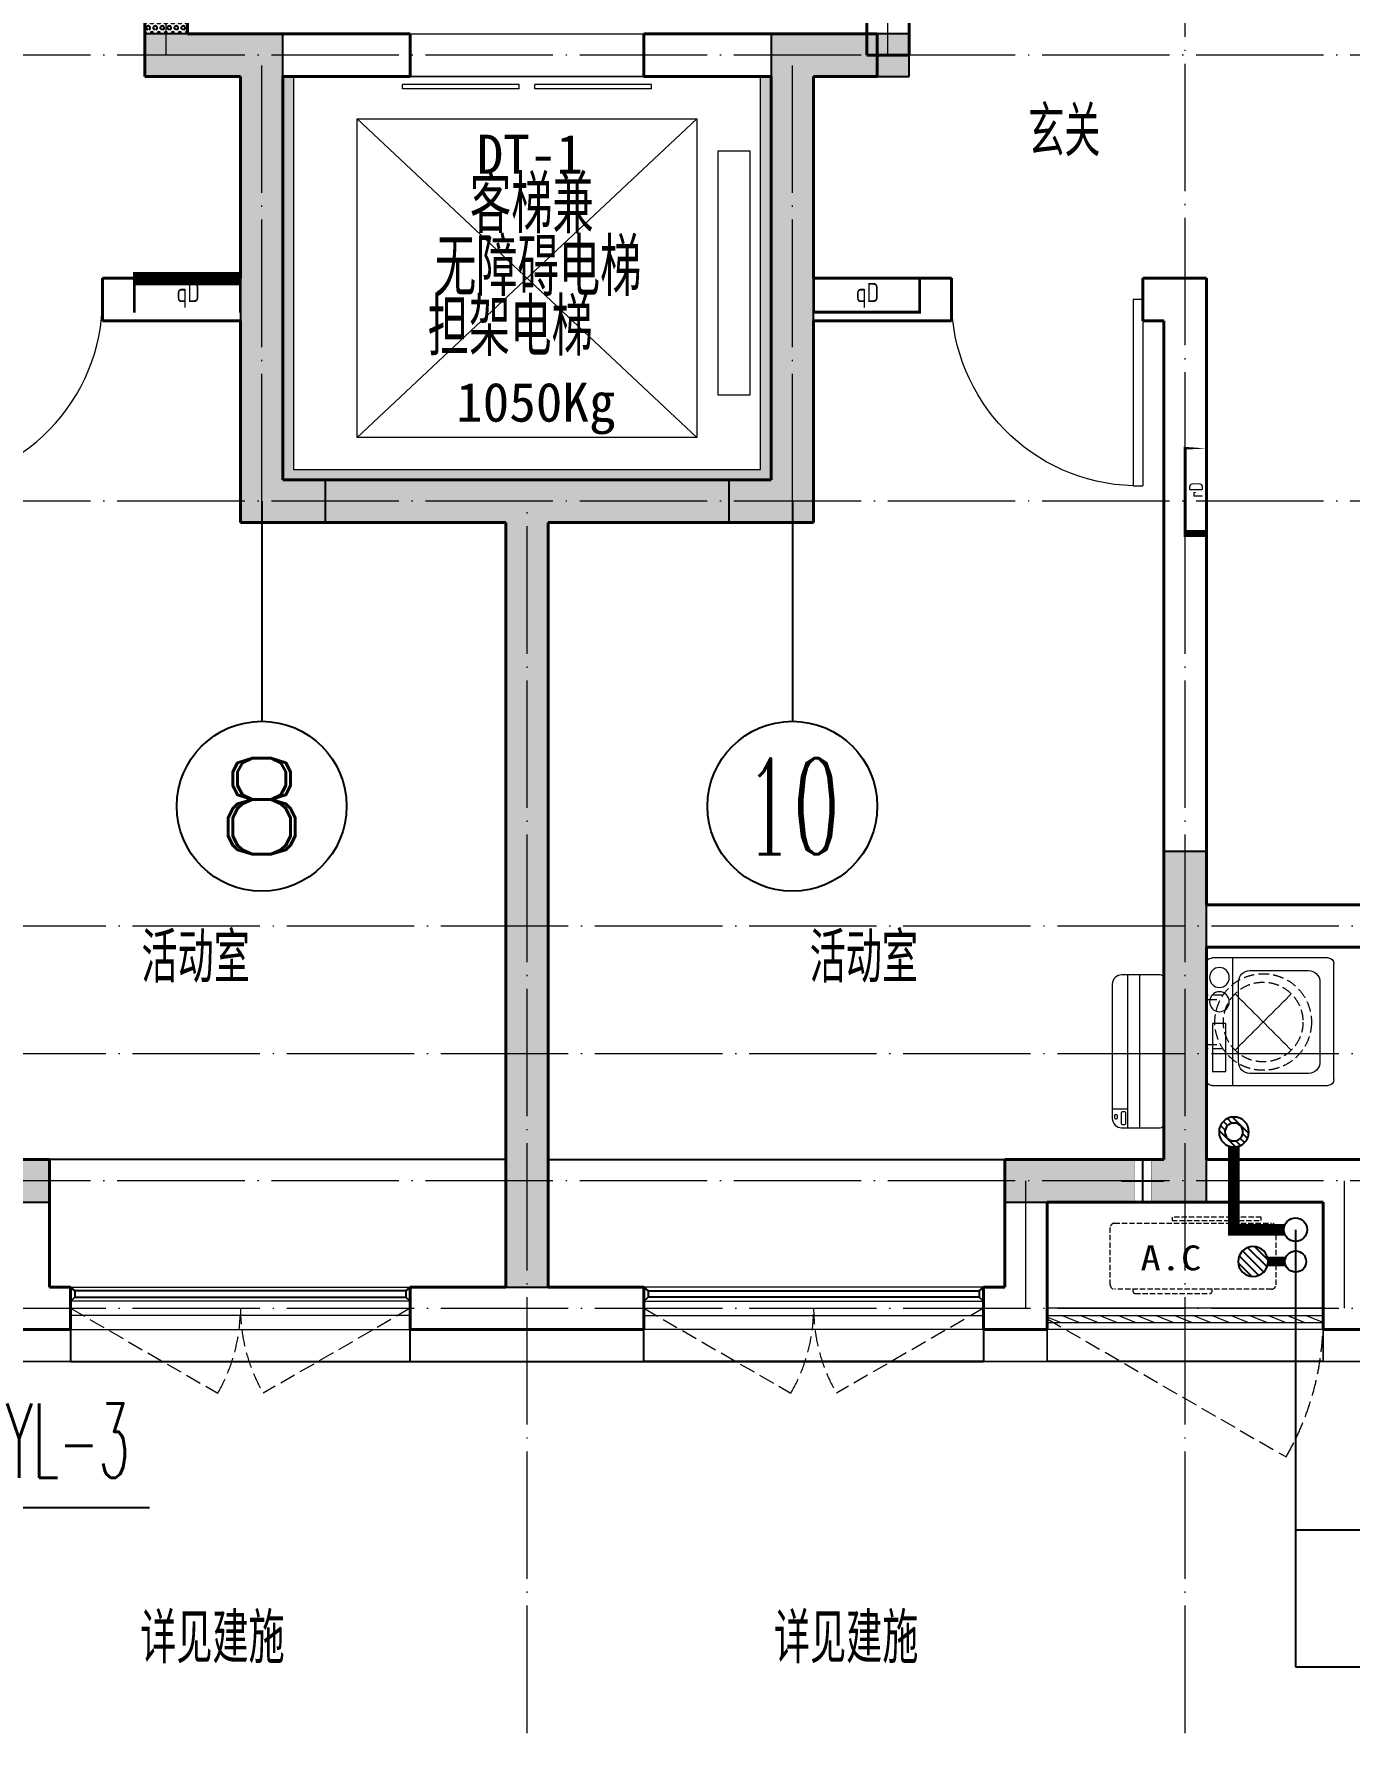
# Model space of a CAD drawing. Extents: x 27938 to 1042331, y -235042 to 1535213.
# Drawn here: x 692294 to 698489, y 440032 to 448032 of the extents above; entities that cross this region are included whole.
import ezdxf
from ezdxf.enums import TextEntityAlignment as Align

# ---------------------------------------------------------------- set-up
doc = ezdxf.new("R2010")
doc.units = 0
doc.header["$LTSCALE"] = 1000
doc.header["$MEASUREMENT"] = 0
for name, pattern in [('$1$DASH', [0.35, 0.25, -0.1]), ('DASH', [0.35, 0.25, -0.1]), ('DOTE', [2.4200000000000004, 2, -0.2, 0.02, -0.2])]:
    doc.linetypes.add(name, pattern=pattern)
for name, color, linetype in [('$RECOVER_210609100354-0', 7, 'Continuous'), ('$RECOVER_210609100354-25', 7, 'Continuous'), ('3-栏杆1', 135, 'Continuous'), ('3.5方案汇报，与郭总、侯月琴确定户型_t8$0$2020.03.04 -1安徽标准化洋房户型(UA）_t8_t8$0$看线', 154, 'Continuous'), ('AXIS', 3, 'Continuous'), ('AXIS_TEXT', 4, 'Continuous'), ('COLUMN', 9, 'Continuous'), ('DIM_凝结', 3, 'Continuous'), ('DIM_污水', 3, 'Continuous'), ('DIM_雨水', 3, 'Continuous'), ('EQUIP_地漏', 7, 'Continuous'), ('PIPE-凝结', 150, 'N'), ('PIPE-污水', 2, 'W'), ('PUB_TEXT', 4, 'Continuous'), ('VPIPE-凝结', 150, 'Continuous'), ('VPIPE-污水', 2, 'W'), ('保温', 6, 'Continuous'), ('机电标识类', 1, 'Continuous'), ('看线', 251, 'Continuous')]:
    doc.layers.add(name, color=color, linetype=linetype)
for name, color, linetype, lineweight in [('3.5方案汇报，与郭总、侯月琴确定户型_t8$0$STAIR', 2, 'Continuous', 18), ('DOTE', 19, 'DOTE', 9), ('EQUIP-消防', 3, 'Continuous', 20), ('LVTRY', 1, 'Continuous', 13), ('PUB_HATCH', 8, 'Continuous', 9), ('WALL', 9, 'Continuous', 40), ('WINDOW', 8, 'Continuous', 15), ('填充', 251, 'Continuous', 5), ('平面-空调室内机', 176, 'Continuous', 9), ('平面-空调预留孔', 173, 'Continuous', 15), ('空调', 76, 'Continuous', 13)]:
    doc.layers.add(name, color=color, linetype=linetype, lineweight=lineweight)
doc.styles.add('_TCH_AXIS', font='COMPLEX', dxfattribs={"bigfont": 'GBCBIG'})
doc.styles.add('_TCH_DIM_T3', font='SIMPLEX.shx', dxfattribs={"width": 0.4941176470588236, "bigfont": 'GBCBIG.shx'})
doc.styles.add('_TWT_SERIAL', font='simplex.shx', dxfattribs={"width": 0.6, "oblique": 10, "height": 3, "bigfont": 'aadri.shx'})
doc.styles.add('COMPLEX', font='COMPLEX')
doc.styles.get("Standard").update_dxf_attribs({"font": 'gbenor.shx', "bigfont": 'gbcbig.shx'})
doc.styles.add('房间名称', font='TSSDENG', dxfattribs={"width": 0.8, "bigfont": 'HZTXT'})
doc.styles.add('黑体', font='simhei.ttf')
doc.linetypes.add('N', pattern='A,3,-0.2,["N",Standard,S=0.25,R=0,X=-0.1,Y=-0.115],-0.2', length=3.4)
doc.linetypes.add('W', pattern='A,3,-0.2,["W",Standard,S=0.25,R=0,X=-0.1,Y=-0.115],-0.2', length=3.4)
doc.dimstyles.new('_TCH_ARCH&&100', dxfattribs={"dimtxt": 297.5, "dimasz": 100, "dimexe": 250, "dimexo": 300, "dimgap": 126.25, "dimtad": 1, "dimdec": 0, "dimzin": 0, "dimdsep": 46, "dimtxsty": '_TCH_DIM_T3', "dimblk": 'ARCHTICK', "dimcen": 0.09, "dimclrt": 4, "dimazin": 2, "dimtfac": 1, "dimtdec": 0, "dimtix": 1, "dimtmove": 2, "dimatfit": 3, "dimfxl": 1, "dimtolj": 1, "dimtzin": 0, "dimarcsym": 0})
pattern_1 = [(90, (0, 0), (-16.49778, 1.010197673501861e-15), [9.525, -19.05]), (210, (0, 0), (8.248889999999996, -14.28749658604684), [9.525, -19.05]), (150, (5.83238038093927e-16, 9.525), (-8.248890000000003, -14.28749658604684), [9.525, -19.05])]

# ---------------------------------------------------------------- blocks, each defined once
blk = doc.blocks.new('GFDGDGRDGRDG')
at = {"layer": 'DOTE', "linetype": 'DOTE', "ltscale": 0.3}
for p, q in [((590893.6727573577, 360558.3317887957), (590893.6727573578, 376108.3318260653)), ((586093.6727573578, 368458.3321396253), (586093.6727573579, 370358.3317887947)), ((589493.6727573576, 368458.3321396253), (589493.6727573575, 370358.3317887947)), ((626393.6739016925, 368458.3321396253), (573593.6739016977, 368458.3321396253)), ((586543.6727573578, 366358.3321396253), (586543.6727573579, 368458.3321396253)), ((589043.6727573577, 366358.3321396253), (589043.6727573577, 368458.3321396253)), ((626393.6739016924, 366358.3321396253), (573593.6739016977, 366358.3321396253)), ((587793.6727573577, 360558.3317887957), (587793.6727573578, 366358.3321396254)), ((573593.6739016977, 364358.3317887955), (626393.6739016924, 364358.3317887607)), ((573593.6739016977, 363758.3317887956), (626393.6739016923, 363758.3317887956)), ((626393.6739016923, 363158.3317887957), (573593.6739016977, 363158.3317887957)), ((590143.6727573575, 362558.3317887957), (590143.6727573576, 363158.3317887955)), ((591643.6727573577, 362558.3317887957), (591643.6727573576, 363158.3317887955)), ((573593.6739017051, 362558.3323982247), (626393.6739016923, 362558.3323982094))]:
    blk.add_line(p, q, dxfattribs=at)
blk = doc.blocks.new('HFHFHFHFTF')
at = {"layer": 'PUB_HATCH'}
for points in [[(547366.5747184816, 370823.7207051624), (546716.5799266086, 370823.7204600016), (546716.5799266086, 370623.7204600016), (547166.5747184816, 370623.7207051624), (547166.5747172923, 368523.7246104958), (547566.5747172923, 368523.7246104958), (547566.5747172923, 368723.7246104958), (547366.5747174243, 368723.7246104958)], [(549666.5803951984, 370823.7207051624), (549666.5803962557, 368723.7246104958), (549466.5803963877, 368723.7246104958), (549466.5803963877, 368523.7246104958), (549866.5803963877, 368523.7246104958), (549866.5803951984, 370623.7207051624), (550316.5751870715, 370623.7204600016), (550316.5751870715, 370823.7204600016)], [(546266.5848187478, 365523.7262154915), (545516.581987363, 365523.724599217), (545516.5819885496, 366973.724541688), (545316.5819885496, 366973.724541688), (545316.581987363, 365323.724599217), (546266.5848187478, 365323.7262154915)], [(550766.5702949322, 365523.7262154915), (550766.5702949322, 365323.7262154915), (551716.573126317, 365323.724599217), (551716.5731251305, 366973.724541688), (551516.5731251305, 366973.724541688), (551516.573126317, 365523.724599217)]]:
    blk.add_hatch(color=256, dxfattribs=at).paths.add_polyline_path(points)
at = {"layer": 'COLUMN', "color": 8}
for p, q in [((547366.5747184816, 370823.7207051624), (546716.5799266086, 370823.7204600016)), ((546716.5799266086, 370823.7204600016), (546716.5799266086, 370623.7204600016)), ((547366.5747174243, 368723.7246104958), (547366.5747184816, 370823.7207051624)), ((549666.5803951984, 370823.7207051624), (549666.5803962557, 368723.7246104958)), ((550316.5751870715, 370823.7204600016), (549666.5803951984, 370823.7207051624)), ((550316.5751870715, 370623.7204600016), (550316.5751870715, 370823.7204600016)), ((546716.5799266086, 370623.7204600016), (547166.5747184816, 370623.7207051624)), ((547166.5747184816, 370623.7207051624), (547166.5747172923, 368523.7246104958)), ((549866.5803963877, 368523.7246104958), (549866.5803951984, 370623.7207051624)), ((549866.5803951984, 370623.7207051624), (550316.5751870715, 370623.7204600016)), ((547566.5747172923, 368723.7246104958), (547366.5747174243, 368723.7246104958)), ((547566.5747172923, 368523.7246104958), (547566.5747172923, 368723.7246104958)), ((549666.5803962557, 368723.7246104958), (549466.5803963877, 368723.7246104958)), ((549466.5803963877, 368723.7246104958), (549466.5803963877, 368523.7246104958)), ((547166.5747172923, 368523.7246104958), (547566.5747172923, 368523.7246104958)), ((549466.5803963877, 368523.7246104958), (549866.5803963877, 368523.7246104958)), ((551716.5731251305, 366973.724541688), (551516.5731251305, 366973.724541688)), ((551516.5731251305, 366973.724541688), (551516.573126317, 365523.724599217)), ((551716.573126317, 365323.724599217), (551716.5731251305, 366973.724541688)), ((546266.5848187478, 365523.7262154915), (545516.581987363, 365523.724599217)), ((546266.5848187478, 365323.7262154915), (546266.5848187478, 365523.7262154915)), ((550766.5702949322, 365523.7262154915), (550766.5702949322, 365323.7262154915)), ((551516.573126317, 365523.724599217), (550766.5702949322, 365523.7262154915)), ((545316.581987363, 365323.724599217), (546266.5848187478, 365323.7262154915)), ((550766.5702949322, 365323.7262154915), (551716.573126317, 365323.724599217))]:
    blk.add_line(p, q, dxfattribs=at)
blk = doc.blocks.new('ASDFSD')
at = {"layer": '3-栏杆1', "color": 0}
for p, q in [((681762.5879415963, 334937.5442401596), (681742.3193111992, 334955.3318184742)), ((681742.3193111992, 334955.3318184742), (681762.5879414161, 334937.5442403179)), ((681742.3193347491, 334888.4150854239), (681762.5879414133, 334908.2619604596)), ((681762.5879414161, 334937.5442403179), (681762.5879414133, 334908.2619604596)), ((683322.0506670028, 334937.4781505512), (681762.5879414163, 334937.5226424761)), ((681762.5879414135, 334908.2403724216), (683322.0506670056, 334908.1959003614)), ((683322.0506668226, 334937.5442278689), (683342.3192972196, 334955.3318061834)), ((683342.3192972196, 334955.3318061834), (683322.0506670028, 334937.5442280272)), ((683322.0506670028, 334937.5442280272), (683322.0506670056, 334908.2619481689)), ((683322.0506670056, 334908.2619481689), (683342.3192736697, 334888.4150731332)), ((683342.3192736697, 334888.4150731332), (683322.0506670056, 334908.2619481689))]:
    blk.add_line(p, q, dxfattribs=at)
blk = doc.blocks.new('RECTANG')
at = {"color": 0}
for p, q in [((1.00000000000004, 1.00000000000004), (0, 1.00000000000004)), ((0, 1.00000000000004), (0, 0)), ((1.00000000000004, 0), (1.00000000000004, 1.00000000000004)), ((0, 0), (1.00000000000004, 0))]:
    blk.add_line(p, q, dxfattribs=at)
blk = doc.blocks.new('洗衣机')
at = {"layer": 'LVTRY', "color": 0}
for p, q in [((3790993.746954995, 243444.5237557961), (3790993.746954995, 242899.1124234381)), ((3791567.361739737, 243472.1311109139), (3791020.978428917, 243472.1311109139)), ((3791116.547650196, 243472.1311109139), (3791116.547650196, 242871.5050683203)), ((3791594.59321366, 242899.1124234381), (3791594.59321366, 243444.5237557961)), ((3791198.977629842, 243412.6941587822), (3791474.884451542, 243412.6941587822)), ((3791145.054954439, 242982.4807401235), (3791145.054954439, 243358.0271784722)), ((3791528.807126945, 243358.0271784722), (3791528.807126945, 242982.4807401235)), ((3791474.884451542, 242927.8137598135), (3791198.977629842, 242927.8137598135)), ((3791020.978428917, 242871.5050683203), (3791567.361739737, 242871.5050683203))]:
    blk.add_line(p, q, dxfattribs=at)
at = {"layer": 'LVTRY', "color": 0, "extrusion": (0, 0, -1)}
for centre, major_axis, ratio, start_param, end_param in [((3791020.978428917, 243444.5237557961), (-1.908531711022078e-08, 27.60735511779785), 0.9863847444471043, -1.570796326112996, 7.008549296472211e-10), ((3791567.361739737, 243444.5237557961), (-5.264563262736361e-09, 27.60735511779785), 0.9863847444471043, 1.933262439024475e-10, 1.570796326982994), ((3791055.147302595, 243379.8474220779), (-1.532403957494624e-08, 46.92390957762836), 0.9863847444493448, 3.141592653920872, 9.424777961100459), ((3791198.977629842, 243358.0271784722), (4.764609934498854e-09, 54.66698031005217), 0.9863847444472746, 4.712388980298719, 6.283185307091227), ((3791474.884451542, 243358.0271784722), (-4.76474120185596e-09, 54.66698031005217), 0.9863847444472746, 8.836242848531128e-11, 1.57079632688087), ((3791055.147302595, 243265.6659087724), (-1.532403957494624e-08, 46.92390957762836), 0.9863847444493448, 3.141592653920872, 9.424777961100459), ((3791198.977629842, 242982.4807401235), (-6.265914279833452e-09, 54.66698031005218), 0.9863847444472746, 3.141592653705994, 4.712388980497749), ((3791474.884451542, 242982.4807401235), (6.265651745155644e-09, 54.66698031005217), 0.986384744447275, 1.570796326681842, 3.141592653473596), ((3791020.978428917, 242899.1124234381), (1.908525212675288e-08, 27.60735511779785), 0.9863847444471043, 3.14159265288894, 4.712388979702792), ((3791567.361739737, 242899.1124234381), (5.264433297526799e-09, 27.60735511779784), 0.9863847444471044, 1.570796326606803, 3.141592653396471)]:
    blk.add_ellipse(centre, major_axis=major_axis, ratio=ratio, start_param=start_param, end_param=end_param, dxfattribs=at)
at = {"layer": 'LVTRY', "color": 8, "xscale": 63.25620569481588, "yscale": 224.5369532744355, "zscale": 64.12934308941763, "rotation": 180}
blk.add_blockref('RECTANG', (3791085.200501846, 243162.4333077016), dxfattribs=at)
blk = doc.blocks.new('dnfhfn')
at = {"color": 0, "linetype": '$1$DASH', "ltscale": 0.2}
for p, q in [((101.8984962723892, 495.000031470118, -2.359636360997379e-09), (121.8984962723892, 495.000031470118, -2.359636360997379e-09)), ((101.8984962723892, 417.1853479389541, -2.359636360997379e-09), (101.8984962723892, 495.000031470118, -2.359636360997379e-09)), ((121.8984962723892, 495.000031470118, -2.359636360997379e-09), (121.8984962723892, 429.0058331504954, -2.359636360997379e-09)), ((353.1017998967993, 495.000031470118, -2.359636360997379e-09), (333.1017998967993, 495.000031470118, -2.359636360997379e-09)), ((333.1017998967993, 495.000031470118, -2.359636360997379e-09), (333.1017998967993, 429.0058331504954, -2.359636360997379e-09)), ((353.1017998967993, 417.1853479389541, -2.359636360997379e-09), (353.1017998967993, 495.000031470118, -2.359636360997379e-09))]:
    blk.add_line(p, q, dxfattribs=at)
at = {"color": 0, "linetype": '$1$DASH', "ltscale": 0.2, "elevation": -2.359636360997379e-09}
for points in [[(94.91774319857359, 360.0825529289432), (94.91774319857359, 360.0825529289432), (360.0827860850841, 94.91750992601737), (360.0827860850841, 94.91750992601737)], [(360.0827861726284, 360.0825529010035), (94.91774310916662, 94.91750995395705), (94.91774310916662, 94.91750995395705), (360.0827861726284, 360.0825529010035)]]:
    blk.add_lwpolyline(points, close=True, dxfattribs=at)
at = {"color": 0, "linetype": '$1$DASH', "ltscale": 0.2}
for radius in [227.5000000426377, 187.5000000426377]:
    blk.add_circle((227.5002646408975, 227.5000314274803, -2.359636360997379e-09), radius, dxfattribs=at)
blk = doc.blocks.new('dongkong')
at = {"color": 0}
blk.add_wipeout([(-603756.0415179721, 210770.96306340612), (-603756.0415180603, 210570.80961624245), (-603836.0415181214, 210570.80961593534), (-603836.0415181519, 210770.96306307407)], dxfattribs=at)
at = {"layer": '机电标识类', "color": 0, "linetype": 'DASH', "ltscale": 400}
for p, q in [((-603796.0415180789, 210770.9630630909), (-603796.0415180789, 210570.8096162414)), ((-603896.0415180789, 210670.6929921169), (-603696.0415180789, 210670.6929921169))]:
    blk.add_line(p, q, dxfattribs=at)
at = {"layer": '空调', "color": 0, "linetype": 'DASH', "const_width": 2}
blk.add_lwpolyline([(-603756.0415180789, 210770.9630630909), (-603756.0415180789, 210570.8096162414), (-603836.0415180789, 210570.8096162414), (-603836.0415180789, 210770.9630630909)], close=True, dxfattribs=at)
blk = doc.blocks.new('A$C001338C2')
at = {"color": 0}
for p, q in [((844.9999883423079, 303.6000072514144), (54.99998834231155, 303.6000543390692)), ((109.0525457565491, 214.7673082745569), (109.0525510513944, 303.6000511174025)), ((-1.49359439092e-05, 248.6000576173246), (-2.84423585981e-05, 22.0000576172315)), ((899.9999715576414, 22.00000397306576), (899.9999850640525, 248.6000039731589)), ((21.99997024633922, 5.63059293199e-05), (877.9999702463392, 5.2843679441e-06))]:
    blk.add_line(p, q, dxfattribs=at)
at = {"color": 0, "lineweight": 5}
for p, q in [((899.9999830474662, 214.7672611304297), (-1.69525337697e-05, 214.7673147745954)), ((899.9999787804518, 143.1781611304468), (-2.12195482163e-05, 143.1782147746126))]:
    blk.add_line(p, q, dxfattribs=at)
at = {"color": 0}
for points in [[(89.24090579471158, 226.3562818807586), (22.19125331861505, 226.3562858772129, -0.414213562372504), (16.6912536464406, 231.8562862050385), (16.69125431894281, 243.1390318179401, -0.414213562373095), (22.19125464676836, 248.6390314901146), (89.24090712286488, 248.6390274936603, -0.414213562373095), (94.74090679503934, 243.1390271658347), (94.74090612253713, 231.8562815529331, -0.414213562373095)], [(73.08482630450817, 275.0144977724194), (56.77886350143308, 275.0144987443309, -0.414213562373095), (51.27886382925863, 280.5144990721565), (51.27886400034913, 283.3844664433818, -0.414213562373095), (56.77886432817468, 288.8844661155563), (73.08482713124977, 288.8844651436448, -0.4142135623732024), (78.58482680342422, 283.3844648158192), (78.58482663233372, 280.5144974445939, -0.414213562373095)]]:
    blk.add_lwpolyline(points, format="xyb", close=True, dxfattribs=at)
for centre, radius, start, end in [((54.99998506405609, 248.6000543390692), 55.0000000000001, 89.99999658490542, 179.9999965849054), ((844.9999850640525, 248.6000072514144), 55.0000000000001, 359.9999965849054, 89.99999658490542), ((21.9999715576414, 22.00005630592932), 22.00000000000004, 179.9999965849054, 269.9999965849054), ((877.9999715576414, 22.00000528436794), 22.00000000000004, 269.9999965849054, 359.9999965849054)]:
    blk.add_arc(centre, radius, start, end, dxfattribs=at)
blk = doc.blocks.new('gsergvr')
at = {"layer": '平面-空调预留孔', "color": 0, "linetype": 'DASH', "ltscale": 0.1}
for p, q in [((34075.40689820799, 17176.21177392045), (34075.40689820799, 17166.21177392045)), ((34085.40689820799, 17156.21177392045), (34438.2425664645, 17156.21177392045)), ((34448.2425664645, 17166.21177392045), (34448.2425664645, 17176.21177392045))]:
    blk.add_line(p, q, dxfattribs=at)
blk.add_lwpolyline([(34728.55383313683, 17176.21177392068), (33988.55383313683, 17176.21177392045, -0.414213562373517), (33968.55383313683, 17196.21177392045), (33968.5538331373, 17466.21177392045, -0.414213562372746), (33988.5538331373, 17486.21177392045), (34728.55383313636, 17486.21177392045, -0.4142135623727947), (34748.55383313636, 17466.21177392045), (34748.55383313683, 17196.21177392091, -0.4142135623733224)], format="xyb", close=True, dxfattribs=at)
blk.add_lwpolyline([(34679.34183939642, 17515.32109233934), (34259.5236940319, 17515.32109233934), (34259.5236940319, 17500.20703668251), (34679.34183939642, 17500.20703668251)], close=True, dxfattribs=at)
for centre, start, end in [((34085.40689820799, 17166.21177392045), 180, 270), ((34438.2425664645, 17166.21177392045), 270, 0)]:
    blk.add_arc(centre, 10, start, end, dxfattribs=at)
at = {"layer": '平面-空调预留孔', "color": 0, "linetype": 'DASH', "ltscale": 0.1, "style": '黑体', "width": 1.2}
blk.add_text('A.C', height=117.045, dxfattribs=at).set_placement((34110.94965887904, 17264.83656359856))
blk = doc.blocks.new('rtyryrtyeeretee')
at = {"layer": '平面-空调预留孔', "color": 8}
blk.add_blockref('gsergvr', (635673.4605407391, 326705.7952499206), dxfattribs=at)
blk = doc.blocks.new('VDVDVDCZSCCS')
at = {"layer": '保温', "linetype": 'Continuous', "ltscale": 10}
h = blk.add_hatch(dxfattribs=at)
h.set_pattern_fill('HEX', color=251, scale=10, angle=90, style=0)
h.set_pattern_definition(pattern_1)
h.paths.add_polyline_path([(546716.6777758279, 370823.7204600016), (546916.6777595185, 370823.7204599889), (546916.5739644961, 370973.7260572037), (546716.5739808055, 370973.7262538486)])
h = blk.add_hatch(dxfattribs=at)
h.set_pattern_fill('HEX', color=251, scale=10, angle=90, style=0)
h.set_pattern_definition(pattern_1)
h.paths.add_polyline_path([(549466.5778929805, 368523.7248067016), (549466.5778515742, 368723.7248036918), (547566.5772535016, 368723.7248037361), (547566.577294908, 368523.7248067458)])
h = blk.add_hatch(dxfattribs=at)
h.set_pattern_fill('HEX', color=251, scale=10, angle=90, style=0)
h.set_pattern_definition(pattern_1)
h.paths.add_polyline_path([(548416.6765335839, 364923.7247940315), (548616.6765172745, 364923.7247940188), (548616.6764863663, 368523.7247068925), (548416.6765026756, 368523.7249035374)])
at = {"layer": '保温', "color": 251, "linetype": 'Continuous', "ltscale": 10}
blk.add_line((548416.5786843646, 364923.7247940315), (548616.5786843668, 364923.7247940188), dxfattribs=at)
blk = doc.blocks.new('GDGRDGDRGDFD')
at = {"layer": 'EQUIP-消防', "color": 0, "const_width": 12.82051282052028}
blk.add_lwpolyline([(136866.5605577994, 335507.811971089), (136366.5605577994, 335507.8119710906), (136366.5605577991, 335347.8119710904), (136866.5605577991, 335347.8119710888)], close=True, dxfattribs=at)
at = {"layer": 'PUB_TEXT', "color": 0, "style": '房间名称', "width": 0.8}
blk.add_text('qD', height=90, dxfattribs=at).set_placement((136565.0499633249, 335395.5346836653))
blk = doc.blocks.new('FSFSFSFSEG')
at = {"layer": 'EQUIP-消防', "color": 0, "const_width": 12.82051282052028}
blk.add_lwpolyline([(136866.5605577994, 335152.5449090759), (136466.5605577994, 335152.5449090774), (136466.5605577991, 335052.5449090772), (136866.5605577991, 335052.5449090757)], close=True, dxfattribs=at)
at = {"layer": 'PUB_TEXT', "color": 0, "style": '房间名称', "width": 0.8}
blk.add_text('rD', height=64.8, dxfattribs=at).set_placement((136633.7425204425, 335069.0046025831))
blk = doc.blocks.new('HGFHGGGDFGRD')
at = {"color": 8}
blk.add_blockref('GDGRDGDRGDFD', (556400.014160394, 34165.91269551835), dxfattribs=at)
for name, p, rotation in [('GDGRDGDRGDFD', (559591.5669072001, 34169.39107311015), 359.9985591725983), ('FSFSFSFSEG', (1032869.120595433, 232007.1647419208), 90)]:
    blk.add_blockref(name, p, dxfattribs=dict(at, rotation=rotation))
blk = doc.blocks.new('_ArchTick')
at = {"color": 0, "linetype": 'ByBlock', "const_width": 0.4}
blk.add_lwpolyline([(-0.5, -0.5), (0.5, 0.5)], dxfattribs=at)
blk = doc.blocks.new('*D834')
at = {"layer": 'AXIS', "color": 0, "lineweight": -2}
for p, q in [((691516.5775568401, 439732.0865325376), (691516.5775568401, 437282.0865325376)), ((694616.5775568403, 439732.0865325376), (694616.5775568403, 437282.0865325376)), ((691516.5775568401, 437532.0865325376), (694616.5775568403, 437532.0865325376))]:
    blk.add_line(p, q, dxfattribs=at)
at = {"layer": 'Defpoints', "color": 0}
for p in [(691516.5775568401, 440032.0865325376), (694616.5775568403, 440032.0865325376), (694616.5775568403, 437532.0865325376)]:
    blk.add_point(p, dxfattribs=at)
at = {"layer": 'AXIS', "color": 0, "lineweight": -2, "xscale": 100, "yscale": 100, "zscale": 100, "rotation": 180}
blk.add_blockref('_ArchTick', (691516.5775568401, 437532.0865325376), dxfattribs=at)
at = {"layer": 'AXIS', "color": 0, "lineweight": -2, "xscale": 100, "yscale": 100, "zscale": 100}
blk.add_blockref('_ArchTick', (694616.5775568403, 437532.0865325376), dxfattribs=at)
at = {"layer": 'AXIS', "color": 4, "insert": (693066.5775568401, 437807.0865325376), "char_height": 297.5, "attachment_point": 5, "style": '_TCH_DIM_T3'}
blk.add_mtext('\\A1;3100', dxfattribs=at)
blk = doc.blocks.new('*D835')
at = {"layer": 'AXIS', "color": 0, "lineweight": -2}
for p, q in [((694616.5775568403, 439732.0865325376), (694616.5775568403, 437282.0865325376)), ((697716.57755684, 439732.0865325376), (697716.57755684, 437282.0865325376)), ((694616.5775568403, 437532.0865325376), (697716.57755684, 437532.0865325376))]:
    blk.add_line(p, q, dxfattribs=at)
at = {"layer": 'Defpoints', "color": 0}
for p in [(694616.5775568403, 440032.0865325376), (697716.57755684, 440032.0865325376), (697716.57755684, 437532.0865325376)]:
    blk.add_point(p, dxfattribs=at)
at = {"layer": 'AXIS', "color": 0, "lineweight": -2, "xscale": 100, "yscale": 100, "zscale": 100, "rotation": 180}
blk.add_blockref('_ArchTick', (694616.5775568403, 437532.0865325376), dxfattribs=at)
at = {"layer": 'AXIS', "color": 0, "lineweight": -2, "xscale": 100, "yscale": 100, "zscale": 100}
blk.add_blockref('_ArchTick', (697716.57755684, 437532.0865325376), dxfattribs=at)
at = {"layer": 'AXIS', "color": 4, "insert": (696166.5775568401, 437807.0865325376), "char_height": 297.5, "attachment_point": 5, "style": '_TCH_DIM_T3'}
blk.add_mtext('\\A1;3100', dxfattribs=at)
blk = doc.blocks.new('*D836')
at = {"layer": 'AXIS', "color": 0, "lineweight": -2}
for p, q in [((697716.57755684, 439732.0865325376), (697716.57755684, 437282.0865325376)), ((703416.57870118, 439732.0865325376), (703416.57870118, 437282.0865325376)), ((697716.57755684, 437532.0865325376), (703416.57870118, 437532.0865325376))]:
    blk.add_line(p, q, dxfattribs=at)
at = {"layer": 'Defpoints', "color": 0}
for p in [(697716.57755684, 440032.0865325376), (703416.57870118, 440032.0865325376), (703416.57870118, 437532.0865325376)]:
    blk.add_point(p, dxfattribs=at)
at = {"layer": 'AXIS', "color": 0, "lineweight": -2, "xscale": 100, "yscale": 100, "zscale": 100, "rotation": 180}
blk.add_blockref('_ArchTick', (697716.57755684, 437532.0865325376), dxfattribs=at)
at = {"layer": 'AXIS', "color": 0, "lineweight": -2, "xscale": 100, "yscale": 100, "zscale": 100}
blk.add_blockref('_ArchTick', (703416.57870118, 437532.0865325376), dxfattribs=at)
at = {"layer": 'AXIS', "color": 4, "insert": (700566.57812901, 437807.0865325376), "char_height": 297.5, "attachment_point": 5, "style": '_TCH_DIM_T3'}
blk.add_mtext('\\A1;5700', dxfattribs=at)
blk = doc.blocks.new('*D838')
at = {"layer": 'AXIS', "color": 0, "lineweight": -2}
for p, q in [((682316.5787011653, 439732.0865325376), (682316.5787011653, 436482.0865325376)), ((731316.5787011953, 439732.0865325376), (731316.5787011953, 436482.0865325376)), ((682316.5787011653, 436732.0865325376), (731316.5787011953, 436732.0865325376))]:
    blk.add_line(p, q, dxfattribs=at)
at = {"layer": 'Defpoints', "color": 0}
for p in [(682316.5787011653, 440032.0865325376), (731316.5787011953, 440032.0865325376), (731316.5787011953, 436732.0865325376)]:
    blk.add_point(p, dxfattribs=at)
at = {"layer": 'AXIS', "color": 0, "lineweight": -2, "xscale": 100, "yscale": 100, "zscale": 100, "rotation": 180}
blk.add_blockref('_ArchTick', (682316.5787011653, 436732.0865325376), dxfattribs=at)
at = {"layer": 'AXIS', "color": 0, "lineweight": -2, "xscale": 100, "yscale": 100, "zscale": 100}
blk.add_blockref('_ArchTick', (731316.5787011953, 436732.0865325376), dxfattribs=at)
at = {"layer": 'AXIS', "color": 4, "insert": (706816.5787011803, 437007.0865325376), "char_height": 297.5, "attachment_point": 5, "style": '_TCH_DIM_T3'}
blk.add_mtext('\\A1;49000', dxfattribs=at)
blk = doc.blocks.new('$WINLIB2D$00000001')
at = {"color": 0}
for points in [[(-0.4999999999999964, 0.5000000000000142), (-0.4999999999999964, -0.4999999999999858)], [(-0.4999999999999964, 0.5000000000000142), (0.5000000000000036, 0.5000000000000142)], [(0.5000000000000036, -0.4999999999999858), (0.5000000000000036, 0.5000000000000142)], [(0.5000000000000036, 0.1666666666666714), (-0.4999999999999964, 0.1666666666666714)], [(0.5000000000000036, -0.1666666666666572), (-0.4999999999999964, -0.1666666666666572)], [(-0.4999999999999964, -0.4999999999999858), (0.5000000000000036, -0.4999999999999858)]]:
    blk.add_lwpolyline(points, dxfattribs=at)
blk = doc.blocks.new('$DorLib2D$00000001')
for p, q in [((0.45, 0.9750000000000001), (0.5000000000000002, 0.9750000000000001)), ((0.45, 0), (0.45, 0.9750000000000001)), ((0.5, 0), (0.5, 0.9750000000000001)), ((0.5, 0), (0.45, 0))]:
    blk.add_line(p, q)
at = {"lineweight": 13}
blk.add_arc((0.475, 0), 0.975, 91.4692835813538, 180, dxfattribs=at)
blk = doc.blocks.new('$DORLIB2D$00000127')
at = {"color": 0}
for points in [[(-0.5333333333328483, 0.7948983154366971), (-0.5333333333328483, 0.690405644187237)], [(-0.03333333333284827, 0.7948983154366971), (-0.5333333333328483, 0.7948983154366971)], [(-0.03333333333284827, 0.7948983154366971), (-0.03333333333284827, 0.690405644187237)], [(0.5333333333328483, 0.7948983154366971), (0.03333333333284827, 0.7948983154366971)], [(0.03333333333284827, 0.7948983154366971), (0.03333333333284827, 0.690405644187237)], [(0.5333333333328483, 0.7948983154366971), (0.5333333333328483, 0.690405644187237)], [(-0.03333333333284827, 0.690405644187237), (-0.5333333333328483, 0.690405644187237)], [(0.5333333333328483, 0.690405644187237), (0.03333333333284827, 0.690405644187237)], [(0.5, 0.4999999999999858), (-0.5, 0.4999999999999858)]]:
    blk.add_lwpolyline(points, dxfattribs=at)
blk = doc.blocks.new('$WINLIB2D$00000039')
at = {"color": 0}
for points in [[(-0.4999999999983409, 0.5000000000445652), (-0.4999999999999964, -0.4999999999999716)], [(0.5000000000016591, 0.4999999999536158), (-0.4999999999983409, 0.5000000000445652)], [(0.4999999999983338, -0.5000000000463842), (0.4999999999999609, 0.4999999999999432)], [(-0.499999999999428, 0.1666666667124446), (0.500000000000572, 0.1666666666205998)], [(-0.3838834764901549, -0.166666666632409), (-0.4479860405916831, 0.1666666667079113)], [(-0.3158924398378069, -0.166666666637866), (-0.3799950039392748, 0.1666666667006353)], [(-0.2479014031851996, -0.166666666645142), (-0.3120039672867243, 0.1666666666951784)], [(-0.1799103665328481, -0.1666666666505989), (-0.2440129306343159, 0.1666666666887977)], [(-0.1119193298802692, -0.1666666666569512), (-0.1760218939817904, 0.1666666666824455)], [(-0.04392829322788927, -0.1666666666633319), (-0.1080308573293216, 0.1666666666760648)], [(0.02406274342471804, -0.1666666666696841), (-0.04003982067680312, 0.1666666666697125)], [(0.09205378007703402, -0.1666666666751411), (0.02795121597557682, 0.1666666666642556)], [(0.1600448167296129, -0.1666666666815217), (0.0959422526280953, 0.1666666666578749)], [(0.2280358533819644, -0.166666666687874), (0.163933289280525, 0.1666666666505989)], [(0.2960268900345753, -0.1666666666942547), (0.231924325933047, 0.1666666666460657)], [(0.3640179266869801, -0.1666666667006069), (0.2999153625854838, 0.166666666639685)], [(0.4320089633395341, -0.1666666667060639), (0.3679063992380058, 0.166666666632409)], [(0.4999999999916831, -0.1666666667115209), (0.4358974358904746, 0.1666666666260568)], [(-0.4518745131427302, -0.1666666666260284), (-0.5000000000072298, 0.08358586507802102)], [(-0.500000000000572, -0.1666666666214951), (0.499999999999428, -0.1666666667124446)], [(0.4999999999983338, -0.5000000000463842), (-0.5000000000016662, -0.4999999999554348)]]:
    blk.add_lwpolyline(points, dxfattribs=at)
blk = doc.blocks.new('_AXISO')
blk.add_circle((0, 0), 0.5)
at = {"layer": 'AXIS_TEXT', "style": 'COMPLEX', "width": 1.041666666666667}
blk.add_attdef('A', text='', height=0.56, dxfattribs=at).set_placement((-0.25, -0.28), (0.25, -0.28), align=Align.FIT)
blk = doc.blocks.new('$TwtSys$00000141')
for p, q in [((-141.2940945534228, 11.5081675418387), (-15.12463543624108, 137.6776266590259)), ((-141.2940945534228, 11.5081675418387), (-15.12463543624108, 137.6776266590259)), ((-130.8287533366456, -52.58172021128667), (52.58172021128667, 130.8287533366511)), ((-130.8287533366456, -52.58172021128667), (52.58172021128667, 130.8287533366511)), ((-99.70205614729821, -99.70205614730912), (99.70205614729821, 99.70205614729821)), ((-99.70205614729821, -99.70205614730367), (99.70205614729821, 99.70205614729821)), ((-48.53417053355224, -130.5918998453235), (131.3741195312687, 49.31639021949741)), ((-48.53417053355224, -130.5918998453235), (131.3741195312687, 49.31639021950286)), ((17.14666153208782, -138.38927842878), (138.3892210518698, -17.146718909009)), ((17.14666153208782, -138.38927842878), (138.3892210518698, -17.146718909009))]:
    blk.add_line(p, q)
blk.add_circle((0, 0), 141)
blk.add_circle((0, 0), 141)
blk = doc.blocks.new('$TwtSys$00000543')
for p, q in [((-140.4178742026088, -12.79924233433667), (12.79924233408019, 140.4178742028653)), ((-12.79924233408019, -140.4178742028653), (140.4178742031218, 12.79924233433667)), ((18.69843284787567, 82.50774878188349), (62.55481905883789, 126.3641349931022)), ((59.82123368834073, 59.82123368834073), (99.70205614757651, 99.70205614732004)), ((82.50774878213997, 18.69843284761919), (126.3641349931022, 62.55481905883789)), ((-126.3641349931022, -62.55481905883789), (-82.50774878213997, -18.69843284761919)), ((-99.70205614962833, -99.70205614962833), (-59.82123368834073, -59.82123368834073)), ((-62.55481905883789, -126.3641349931022), (-18.69843284736271, -82.50774878188349))]:
    blk.add_line(p, q)
for radius in [141, 84.6]:
    blk.add_circle((0, 0), radius)

msp = doc.modelspace()

# ---------------------------------------------------------------- hatches: boundary and pattern name
at = {"layer": 'PIPE-污水'}
for points in [[(697946.5760636517, 442402.0865323354), (697919.0760636177, 442402.0865322273), (697919.0760636517, 442374.5865322617)], [(697946.5760636517, 442402.0865323354), (697946.5760636446, 442374.5865322273), (697919.0760636517, 442374.5865322617)]]:
    msp.add_hatch(color=256, dxfattribs=at).paths.add_polyline_path(points)
at = {"layer": '填充'}
h = msp.add_hatch(dxfattribs=at)
h.set_pattern_fill('隔热材料02', color=8, scale=100, style=0)
h.set_pattern_definition([(0, (-479591.8181273116, -162806.5439475058), (0, 50), []), (0, (-479591.8181273116, -162789.8774475057), (0, 50), []), (270, (-479548.0766273116, -162781.2461975057), (50, -9.184850993605149e-15), [5.01775, -44.98225]), (270, (-479585.5353773116, -162781.2461975057), (50, -9.184850993605149e-15), [5.01775, -44.98225]), (90, (-479560.0236273116, -162815.1751975057), (-50, 3.061616997868383e-15), [5.01775, -44.98225]), (90, (-479573.5886273118, -162815.1751975057), (-50, 3.061616997868383e-15), [5.01775, -44.98225]), (180, (-479541.7938773116, -162823.2106975057), (-6.123233995736766e-15, -50), [50.02425, 0.02425]), (135, (-479555.7511273116, -162820.7019475057), (2.775557561562891e-15, 49.99987405109137), [4.268000000000001, -66.44274999999999]), (116.56505, (-479508.7691273115, -162817.6839475058), (0.0001128305918363104, 49.99993342107836), [2.804999999999995, -108.9984999999999]), (116.56505, (-479558.7691273115, -162817.6839475058), (0.0001128305918363104, 49.99993342107836), [2.804999999999995, -108.9984999999999]), (153.43495, (-479500.7336273115, -162823.2106975057), (-0.0001128305918057793, 49.99993342107837), [5.609999999999999, -106.1935]), (153.43495, (-479550.7336273115, -162823.2106975057), (-0.0001128305918057793, 49.99993342107837), [5.609999999999999, -106.1935]), (63.43495000000001, (-479510.0236273116, -162810.1574475057), (-0.0001128305918307593, 49.99993342107837), [26.714, -85.0895]), (63.43495000000001, (-479560.0236273116, -162810.1574475057), (-0.0001128305918307593, 49.99993342107837), [26.714, -85.0895]), (116.56505, (-479498.0766273116, -162781.2461975057), (0.0001128305918363104, 49.99993342107836), [2.804999999999995, -108.9984999999999]), (116.56505, (-479548.0766273116, -162781.2461975057), (0.0001128305918363104, 49.99993342107836), [2.804999999999995, -108.9984999999999]), (135, (-479549.3311273117, -162778.7374475057), (2.775557561562891e-15, 49.99987405109137), [4.268000000000001, -66.44274999999999]), (153.43495, (-479502.3491273116, -162775.7194475058), (-0.0001128305918057793, 49.99993342107837), [5.609999999999999, -106.1935]), (153.43495, (-479552.3491273116, -162775.7194475058), (-0.0001128305918057793, 49.99993342107837), [5.609999999999999, -106.1935]), (45, (-479584.2808773116, -162778.7374475057), (0, 49.99987405109137), [4.268000000000001, -66.44274999999999]), (63.43495000000001, (-479535.5353773116, -162781.2461975057), (-0.0001128305918307593, 49.99993342107837), [2.805, -108.9985]), (63.43495000000001, (-479585.5353773116, -162781.2461975057), (-0.0001128305918307593, 49.99993342107837), [2.805, -108.9985]), (26.56505, (-479531.2631273117, -162775.7194475058), (0.0001128305918307593, 49.99993342107837), [5.609999999999999, -106.1935]), (26.56505, (-479581.2631273117, -162775.7194475058), (0.0001128305918307593, 49.99993342107837), [5.609999999999999, -106.1935]), (116.56505, (-479523.5886273118, -162810.1574475057), (0.0001128305918363104, 49.99993342107836), [26.71399999999996, -85.08949999999986]), (116.56505, (-479573.5886273118, -162810.1574475057), (0.0001128305918363104, 49.99993342107836), [26.71399999999996, -85.08949999999986]), (45, (-479577.8608773117, -162820.7019475057), (0, 49.99987405109137), [4.268000000000001, -66.44274999999999]), (63.43495000000001, (-479524.8428773117, -162817.6839475058), (-0.0001128305918307593, 49.99993342107837), [2.805, -108.9985]), (63.43495000000001, (-479574.8428773117, -162817.6839475058), (-0.0001128305918307593, 49.99993342107837), [2.805, -108.9985]), (26.56505, (-479532.8786273116, -162823.2106975057), (0.0001128305918307593, 49.99993342107837), [5.609999999999999, -106.1935]), (26.56505, (-479582.8786273116, -162823.2106975057), (0.0001128305918307593, 49.99993342107837), [5.609999999999999, -106.1935])])
h.paths.add_polyline_path([(695716.5792017211, 447832.0868562083), (695766.5792017211, 447832.0868562066), (695766.5792016533, 445932.0868561865), (693466.5792016434, 445932.0868562044), (693466.579201617, 447832.0868562078), (693516.579201617, 447832.086856207), (693516.5792016428, 445982.0868562015), (695716.5792016549, 445982.086856187)])

# ---------------------------------------------------------------- linework, layer by layer
at = {"layer": '$RECOVER_210609100354-0', "color": 8, "const_width": 8}
for points in [[(692166.5821823177, 441932.086533591), (692166.5821823177, 441782.086533591), (692466.5821823177, 441782.086533591), (692466.5821823215, 441932.0870472944)], [(697066.5729313623, 441932.086533591), (697066.5729313623, 441782.086533591), (696766.5729313623, 441782.086533591), (696766.5729313586, 441932.0870472944)], [(698666.5728020071, 441932.0860088774), (698666.5728020071, 441782.0860088774), (698366.5728020071, 441782.0860088774), (698366.5728020034, 441932.0865225807)]]:
    msp.add_lwpolyline(points, dxfattribs=at)
at = {"layer": '3.5方案汇报，与郭总、侯月琴确定户型_t8$0$2020.03.04 -1安徽标准化洋房户型(UA）_t8_t8$0$看线', "color": 8, "ltscale": 10}
for p, q in [((694516.5788049356, 442732.0793238851), (692366.5821823087, 442732.0865324318)), ((694716.5763087445, 442732.0793238851), (696866.5729313714, 442732.0865324318))]:
    msp.add_line(p, q, dxfattribs=at)
at = {"layer": '3.5方案汇报，与郭总、侯月琴确定户型_t8$0$STAIR', "color": 8}
for p, q in [((695416.5750149158, 447632.0878864451), (693816.5750149153, 446132.0878864465)), ((693816.5750149153, 447632.0878864451), (695416.5750149158, 446132.0878864465))]:
    msp.add_line(p, q, dxfattribs=at)
for points in [[(693816.5750149153, 446132.0878864465), (693816.5750149153, 447632.0878864451), (695416.5750149158, 447632.0878864451), (695416.5750149158, 446132.0878864465)], [(695516.5750149062, 446332.087886562), (695516.5750149062, 447482.0878865625), (695666.575014909, 447482.0878865625), (695666.575014909, 446332.087886562)]]:
    msp.add_lwpolyline(points, close=True, dxfattribs=at)
at = {"layer": 'AXIS'}
for p, q in [((693366.5747206898, 445832.0878864764), (693366.5747206898, 444795.8248264543)), ((695866.5747206924, 445832.0881072238), (695866.5749036942, 444795.8250472017))]:
    msp.add_line(p, q, dxfattribs=at)
at = {"layer": 'DIM_凝结'}
for p, q in [((698236.5785533593, 442252.086532511), (698236.5785533593, 440343.6835147255)), ((698236.5785533593, 440343.6835147255), (699213.4167605649, 440343.6835147255))]:
    msp.add_line(p, q, dxfattribs=at)
at = {"layer": 'DIM_污水'}
for p, q in [((698236.5785533593, 442402.086532511), (698236.5785533593, 440989.5567818588)), ((698236.5785533593, 440989.5567818588), (699291.8373178337, 440989.5567818588))]:
    msp.add_line(p, q, dxfattribs=at)
at = {"layer": 'DIM_雨水'}
msp.add_line((692036.5765603052, 441093.8415683102), (692837.7505463288, 441093.8415683102), dxfattribs=at)
at = {"layer": 'PIPE-凝结', "const_width": 45}
msp.add_lwpolyline([(698186.5785533593, 442252.086532511), (698107.0785533593, 442252.086532511)], dxfattribs=at)
at = {"layer": 'PIPE-污水', "const_width": 55.00000000000001}
for points in [[(697946.5760636177, 442791.5865322287), (697946.5760636177, 442402.0865322273)], [(698181.5785533593, 442402.0865324572), (697946.5760636178, 442402.0865322273)]]:
    msp.add_lwpolyline(points, dxfattribs=at)
at = {"layer": 'VPIPE-凝结'}
msp.add_circle((698236.5785533593, 442252.086532511), 50, dxfattribs=at)
at = {"layer": 'VPIPE-污水'}
msp.add_circle((698236.5785533593, 442402.086532511), 55, dxfattribs=at)
at = {"layer": 'WALL', "color": 8}
for p, q in [((692816.5789703511, 448182.0878120168), (692816.5792564452, 447832.0878864646)), ((693016.5790929551, 448032.0878864604), (693016.5789703343, 448182.0879755011)), ((696216.5761433124, 448182.0879755252), (696216.5759389845, 447932.0866143598)), ((696416.5759389845, 447932.0864508754), (696416.5761433134, 448182.0878120409)), ((693016.5790929551, 448032.0878864604), (693366.5784615091, 448032.0878864535)), ((694066.5750148774, 448032.0878864361), (693366.5784615091, 448032.0878864535)), ((694066.5750148772, 447832.0878864434), (694066.5750148774, 448032.0878864361)), ((695866.5806807624, 448032.0878864537), (695166.5750149536, 448032.0878864362)), ((695166.5750149536, 448032.0878864362), (695166.5750149536, 447832.0878864434)), ((695866.5806807496, 448032.0878864537), (696266.5797168426, 448032.0878865047)), ((696266.5797168426, 448032.0878865047), (696266.5797168681, 447832.0878865047)), ((696216.5759389845, 447932.0866143598), (696416.5759389845, 447932.0864508754)), ((692816.5792564452, 447832.0878864646), (693266.5784109349, 447832.0878864647)), ((693266.5780016797, 446882.0868833792), (693266.5784109349, 447832.0878864647)), ((693466.5779735944, 446782.086840291), (693466.5784259554, 447832.0878864617)), ((693466.5784259554, 447832.0878864617), (694066.5750148772, 447832.0878864434)), ((695166.5750149536, 447832.0878864434), (695766.5806067961, 447832.0878864618)), ((695766.5806067961, 447832.0878864618), (695766.5798302676, 446782.0869573249)), ((695966.5806068009, 447832.0878864747), (695966.5799042179, 446882.0868833706)), ((695966.5806068009, 447832.0878864747), (696266.5797168681, 447832.0878865047)), ((693266.5780016797, 446882.0868833792), (692616.5794564312, 446882.0868833728)), ((692616.5794564312, 446882.0868833728), (692616.5794564332, 446682.0868833926)), ((696616.5756571705, 446882.0868833832), (695966.5799042179, 446882.0868833706)), ((696616.5756571685, 446682.0868833354), (696616.5756571705, 446882.0868833832)), ((697816.5756667269, 446882.0868833518), (697516.5756571705, 446882.086883374)), ((697516.5756571705, 446882.086883374), (697516.5756571685, 446682.0868833262)), ((697816.5756667269, 446882.0868833518), (697816.5757391418, 443932.0865325123)), ((693466.5776074332, 445932.0865435164), (693466.5779735944, 446782.086840291)), ((695766.5798302676, 446782.0869573249), (695766.5792016533, 445932.0868561865)), ((692616.5794564332, 446682.0868833926), (693266.57791553, 446682.0868833727)), ((693266.5775062749, 445732.0865435639), (693266.57791553, 446682.0868833727)), ((695966.5797563462, 446682.0868833641), (695966.579053764, 445732.0869105654)), ((695966.5797563462, 446682.0868833641), (696616.5756571685, 446682.0868833354)), ((697516.5756571685, 446682.0868833262), (697616.5756597115, 446682.0868833473)), ((697616.5756597115, 446682.0868833473), (697616.5757296663, 443832.0865300571)), ((694616.577556844, 445932.0865434986), (693466.5776074332, 445932.0865435164)), ((695766.5792016533, 445932.0868561865), (694616.5775296506, 445932.0865434986)), ((694516.5775796187, 445732.0865435165), (693266.5775062749, 445732.0865435639)), ((694516.5775796187, 445732.0865435165), (694516.5786693746, 442132.0865323161)), ((695966.579053764, 445732.0869105654), (694716.5775946032, 445732.0865706962)), ((694716.5775946032, 445732.0865706962), (694716.5786843591, 442132.0865323061)), ((698766.5728021725, 443932.0865325207), (697816.5757391418, 443932.0865325123)), ((697816.5757565795, 443732.0865325086), (697816.5757622238, 442732.0865323995)), ((697816.5757565795, 443732.0865325086), (698766.5728021731, 443732.0865325163)), ((692366.5821824034, 442732.0865323948), (691616.579392371, 442732.086532395)), ((692366.5821824034, 442732.0865323948), (692366.5821824032, 442132.0865324381)), ((696866.5729312331, 442732.0865324192), (696866.5729312333, 442132.0865324281)), ((697816.5757622238, 442732.0865323995), (698566.5785533686, 442732.0865323998)), ((697066.5729313515, 442532.0865325134), (697066.5729313517, 441932.0865324759)), ((697716.5757423439, 442532.0865325119), (698366.5785533765, 442532.0865324937)), ((698366.5785533765, 442532.0865324937), (698366.5785534102, 441932.086532937)), ((692466.5821823997, 442132.0865324383), (692366.5821824032, 442132.0865324381)), ((692466.5821823884, 441932.0865324718), (692466.5821823997, 442132.0865324383)), ((694516.5786693746, 442132.0865323161), (694066.5821823573, 442132.0865323476)), ((694066.5821823573, 442132.0865323476), (694066.582182346, 441932.0865323798)), ((695166.5729312565, 442132.0865323477), (694716.5786843591, 442132.0865323061)), ((695166.5729312678, 441932.0865323651), (695166.5729312565, 442132.0865323477)), ((696866.5729312333, 442132.0865324281), (696766.5729312903, 442132.0865324385)), ((696766.5729312903, 442132.0865324385), (696766.5729313015, 441932.0865324506)), ((692166.5821822848, 441932.0865324858), (692466.5821823884, 441932.0865324718)), ((694066.582182346, 441932.0865323798), (694616.5787071328, 441932.0865323449)), ((694616.5764065472, 441932.0865323449), (695166.5729312678, 441932.0865323651)), ((696766.5729313015, 441932.0865324506), (697066.5729313517, 441932.0865324759)), ((698366.5785534102, 441932.086532937), (698666.5728020071, 441932.0865321677))]:
    msp.add_line(p, q, dxfattribs=at)
at = {"layer": 'WINDOW'}
for p, q in [((694066.5750149154, 448032.0878864535), (695166.5750149154, 448032.0878864537)), ((694066.5750149154, 447832.0878864535), (695166.5750149154, 447832.0878864537))]:
    msp.add_line(p, q, dxfattribs=at)
at = {"layer": 'WINDOW', "color": 8, "linetype": 'DASH', "ltscale": 0.3}
for points in [[(692466.5821824546, 442032.0865323835), (693159.4025054877, 441632.0865323815, 0.1316524975905399), (693266.582182461, 442032.0865323912)], [(694066.5821824673, 442032.0865323835), (693373.7618594344, 441632.0865323815, -0.1316524975905399), (693266.5821824609, 442032.0865323912)], [(695166.5729312131, 442032.0865323834), (695859.3932542459, 441632.0865323813, 0.1316524975905399), (695966.5729312195, 442032.086532391)], [(696766.5729312258, 442032.0865323831), (696073.7526081926, 441632.0865323812, -0.1316524975905399), (695966.5729312194, 442032.086532391)], [(697066.5785534384, 441982.0865335795), (698192.4115783649, 441332.0865335764, 0.1316524976281984), (698366.5785534191, 441982.0865335843)]]:
    msp.add_lwpolyline(points, format="xyb", dxfattribs=at)
at = {"layer": '填充', "color": 8}
msp.add_lwpolyline([(695716.5792017211, 447832.0868562083), (695766.5792017211, 447832.0868562066), (695766.5792016533, 445932.0868561865), (693466.5792016434, 445932.0868562044), (693466.579201617, 447832.0868562078), (693516.579201617, 447832.086856207), (693516.5792016428, 445982.0868562015), (695716.5792016549, 445982.086856187)], close=True, dxfattribs=at)
at = {"layer": '看线', "color": 8, "ltscale": 0.5}
for points in [[(692466.5821824016, 441932.0865324658), (692466.5821824016, 441782.0865324658), (694066.582182426, 441782.0865325929), (694066.5821824274, 441932.086532567)], [(696766.5729313244, 441932.0865322743), (696766.5729313244, 441782.0865322743), (695166.5729312999, 441782.0865324014), (695166.5729312986, 441932.0865323755)], [(692466.5821827063, 441782.0860176397), (696766.5729313244, 441782.0865322743)], [(698366.5728020071, 441782.0860088774), (697066.5729313623, 441782.086533591)]]:
    msp.add_lwpolyline(points, dxfattribs=at)

# ---------------------------------------------------------------- block references
at = {"layer": '$RECOVER_210609100354-25', "color": 8}
msp.add_blockref('洗衣机', (-3093177.267873039, 200209.6853430152), dxfattribs=at)
at = {"color": 8}
for name, p in [('HFHFHFHFTF', (146100.00000034, 77208.36173819879)), ('HGFHGGGDFGRD', (0, 77208.36173827358)), ('rtyryrtyeeretee', (27721.71796395117, 98240.07145429251))]:
    msp.add_blockref(name, p, dxfattribs=at)
at = {"layer": '3-栏杆1', "color": 8}
msp.add_blockref('ASDFSD', (10724.26287086774, 107176.7547136013), dxfattribs=at)
at = {"layer": '3-栏杆1', "color": 8, "xscale": -1}
msp.add_blockref('ASDFSD', (1378508.892242812, 107176.7547136013), dxfattribs=at)
at = {"layer": '3.5方案汇报，与郭总、侯月琴确定户型_t8$0$2020.03.04 -1安徽标准化洋房户型(UA）_t8_t8$0$看线', "ltscale": 10}
msp.add_blockref('GFDGDGRDGRDG', (106822.9047994823, 79473.75474374194), dxfattribs=at)
at = {"layer": 'AXIS'}
ref = msp.add_blockref('_AXISO', (693366.5747206898, 444395.8248264543), dxfattribs=dict(at, xscale=800, yscale=800, zscale=800))
ref.add_attrib('A', '8', dxfattribs={"layer": 'AXIS_TEXT', "height": 452.5483399593904, "style": '_TCH_AXIS', "width": 1.500000000000253}).set_placement((693140.3005507101, 444169.5506564746), (693592.8488906695, 444169.5506564746), align=Align.FIT)
ref = msp.add_blockref('_AXISO', (695866.5749743334, 444395.8250472017), dxfattribs=dict(at, xscale=800, yscale=800, zscale=800))
ref.add_attrib('A', '10', dxfattribs={"layer": 'AXIS_TEXT', "height": 452.5483399593904, "style": '_TCH_AXIS', "width": 0.7241379310346049}).set_placement((695640.3008043537, 444169.550877222), (696092.8491443131, 444169.550877222), align=Align.FIT)
at = {"layer": 'EQUIP_地漏', "xscale": 0.5, "yscale": -0.5, "zscale": 0.5, "rotation": 180}
msp.add_blockref('$TwtSys$00000543', (697946.5760636177, 442862.0865322287), dxfattribs=at)
at = {"layer": 'EQUIP_地漏', "xscale": 0.5, "yscale": -0.5, "zscale": 0.5}
msp.add_blockref('$TwtSys$00000141', (698036.5785533593, 442252.086532511), dxfattribs=at)
at = {"layer": 'WINDOW'}
for name, p, xscale, yscale, zscale, rotation in [('$DORLIB2D$00000127', (694616.5750149154, 447932.0878864536), 1100, -200, 1100, 5.336080552226635e-12), ('$DorLib2D$00000001', (692166.5794564873, 446782.0868833584), -900, -900, -900, 5.840855992261463e-10), ('$DorLib2D$00000001', (697066.5756571927, 446782.0868833584), -900, 900, -900, 179.9999999994159), ('$WINLIB2D$00000001', (693266.5821824069, 442032.0865323956), -1600, 199.9999999480788, -1600, 179.9999999967472), ('$WINLIB2D$00000001', (695966.5729312731, 442032.0865323956), -1600, -199.9999999480788, -1600, 3.252746161958773e-09)]:
    msp.add_blockref(name, p, dxfattribs=dict(at, xscale=xscale, yscale=yscale, zscale=zscale, rotation=rotation))
at = {"layer": 'WINDOW', "xscale": 1299.999999983003, "yscale": 100, "zscale": 1299.999999983003}
msp.add_blockref('$WINLIB2D$00000039', (697716.5785534288, 441982.0865335866), dxfattribs=at)
at = {"layer": '平面-空调预留孔', "color": 8, "xscale": 0.800000000046565, "yscale": 0.800000000046565, "zscale": 0.800000000046565, "rotation": 90.00000023343017}
msp.add_blockref('A$C001338C2', (697616.3843793507, 442882.0865702406), dxfattribs=at)
at = {"layer": '平面-空调预留孔', "color": 8, "rotation": 90.00000000000001}
msp.add_blockref('dnfhfn', (698311.5757874763, 443152.4330336647, 2.359636360997379e-09), dxfattribs=at)

# ---------------------------------------------------------------- texts
at = {"layer": 'DIM_雨水', "color": 7, "style": '_TWT_SERIAL', "width": 0.48}
msp.add_text('YL-3', height=350, dxfattribs=at).set_placement((692159.7505463288, 441233.8415683102))
at = {"layer": 'PUB_TEXT', "color": 8}
for s, height, p in [('玄关', 236.3120567375886, (696977.4190472228, 447455.254743742)), ('客梯兼', 270.0709219858156, (694347.4542362296, 447094.1686903612)), ('无障碍电梯', 270.0709219858156, (694182.8853283348, 446798.3985224498)), ('担架电梯', 270.0709219858156, (694148.4514878872, 446516.8398074874)), ('活动室', 236.3120567375886, (692800.3139531381, 443564.3707420938)), ('活动室', 236.3120567375886, (695948.0539264996, 443564.3707420939))]:
    msp.add_text(s, height=height, dxfattribs=at).set_placement(p)
for s, height, style, p in [('DT-1', 184.0084388185654, '黑体', (694379.4519530414, 447374.3391055857)), ('1050Kg', 184.0084388185654, '黑体', (694282.4519530414, 446206.6696861751)), ('详见建施', 236.3120567375886, '_TCH_AXIS', (692794.2445297419, 440360.5615653725)), ('详见建施', 236.3120567375886, '_TCH_AXIS', (695779.4956901561, 440360.5615653719))]:
    msp.add_text(s, height=height, dxfattribs=dict(at, style=style)).set_placement(p)

# ---------------------------------------------------------------- dimensions: what is measured, and where the dimension line sits
at = {"layer": 'AXIS'}
for p1, p2, distance, picture, middle in [((682316.5787011653, 440032.0865325376), (731316.5787011953, 440032.0865325376), -3300, '*D838', (706816.5787011803, 437007.0865325376)), ((691516.5775568401, 440032.0865325376), (694616.5775568403, 440032.0865325376), -2500, '*D834', (693066.5775568401, 437807.0865325376)), ((694616.5775568403, 440032.0865325376), (697716.57755684, 440032.0865325376), -2500, '*D835', (696166.5775568401, 437807.0865325376)), ((697716.57755684, 440032.0865325376), (703416.57870118, 440032.0865325376), -2500, '*D836', (700566.57812901, 437807.0865325376))]:
    dim = msp.add_aligned_dim(p1=p1, p2=p2, distance=distance, dimstyle='_TCH_ARCH&&100', dxfattribs=at)
    dim.commit()
    dim.dimension.update_dxf_attribs({"geometry": picture, "text_midpoint": middle})

# ---------------------------------------------------------------- next in the draw order: block references
at = {"layer": '平面-空调室内机', "color": 8, "ltscale": 0.3, "xscale": -1, "rotation": 180}
msp.add_blockref('dongkong', (1301312.520585015, 653302.896148816), dxfattribs=at)

# ---------------------------------------------------------------- next in the draw order: linework, layer by layer
at = {"layer": 'WALL', "color": 8}
for p, q in [((697616.5757151318, 443832.0865319472), (697616.5757213363, 442732.0865324194)), ((696866.5729312331, 442732.0865324192), (697616.5757213363, 442732.0865324194)), ((697066.5729313515, 442532.0865325134), (697716.5757423439, 442532.0865325119))]:
    msp.add_line(p, q, dxfattribs=at)

# ---------------------------------------------------------------- next in the draw order: block references
at = {"color": 8}
msp.add_blockref('VDVDVDCZSCCS', (146100, 77208.36173827358), dxfattribs=at)

doc.saveas('drawing.dxf')
